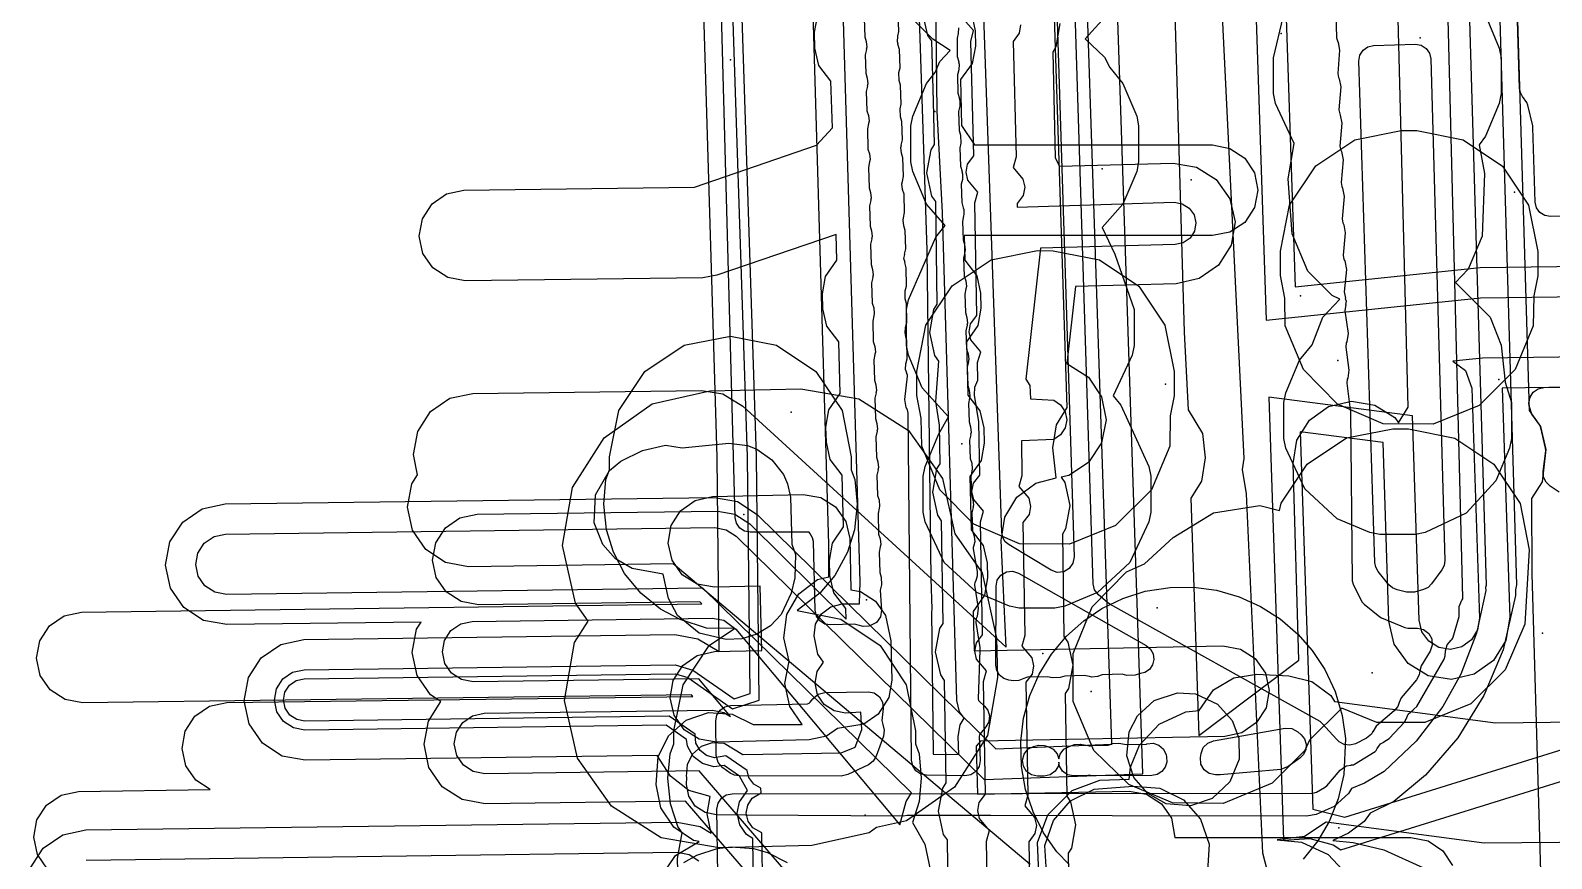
# Model space of a CAD drawing. Header units: metres. Extents: x 17722 to 17999, y 13535 to 15917.
# Drawn here: x 17745 to 17795.3, y 14974.9 to 15002.3 of the extents above; entities that cross this region are included whole.
import ezdxf

# ---------------------------------------------------------------- set-up
doc = ezdxf.new("R2010")
doc.units = ezdxf.units.M
for name, color, linetype in [('AI_GREENING_ALLOWED_ZONE', 4, 'Continuous'), ('AI_GREENING_EXCLUSIONS', 1, 'Continuous'), ('AI_GREENING_LAWN', 82, 'Continuous'), ('AI_GREENING_REJECTED', 6, 'Continuous')]:
    doc.layers.add(name, color=color, linetype=linetype)

msp = doc.modelspace()

# ---------------------------------------------------------------- linework, layer by layer
at = {"layer": 'AI_GREENING_ALLOWED_ZONE'}
for points in [[(17796.913, 14996.158), (17795.296, 14996.137), (17795.106, 14996.172), (17794.944, 14996.276), (17794.833, 14996.433), (17794.79, 14996.621), (17794.713, 14999.091), (17794.706, 14999.139), (17794.547, 14999.828), (17794.507, 14999.916), (17794.362, 15000.118), (17794.295, 15000.249), (17794.269, 15000.394), (17794.18, 15003.381), (17794.18, 15003.393), (17794.166, 15005.742), (17794.243, 15006.011), (17794.439, 15006.323), (17794.439, 15006.323), (17794.575, 15006.466), (17794.755, 15006.545), (17794.951, 15006.549), (17795.134, 15006.476), (17795.687, 15006.117)], [(17795.584, 14987.021), (17795.279, 14987.217), (17795.145, 14987.344), (17795.066, 14987.511), (17795.053, 14987.695), (17795.133, 14988.385), (17795.128, 14988.469), (17794.976, 14989.141), (17794.937, 14989.229), (17794.675, 14989.6), (17794.583, 14989.874), (17794.58, 14989.965), (17794.614, 14990.16), (17794.719, 14990.326), (17794.881, 14990.439), (17795.074, 14990.48), (17800.611, 14990.553)]]:
    msp.add_lwpolyline(points, dxfattribs=at)
at = {"layer": 'AI_GREENING_EXCLUSIONS'}
for points in [[(17772.863, 15045.338), (17773.548, 15028.098), (17774.647, 14995.029), (17774.781, 14984.152), (17774.813, 14983.142), (17774.794, 14983.049), (17774.852, 14978.341), (17775.698, 14978.336), (17775.679, 14978.929), (17775.743, 14979.313), (17775.88, 14979.533), (17775.728, 14979.744), (17775.64, 14980.124), (17775.161, 14996.271), (17774.988, 14999.634), (17774.848, 15010.757), (17774.251, 15028.433), (17774.256, 15032.7), (17774.157, 15035.844)], [(17772.496, 14971.534), (17767.103, 14977.789), (17760.011, 14977.695), (17759.627, 14977.766), (17759.3, 14977.979), (17759.079, 14978.3), (17758.998, 14978.682), (17759.069, 14979.065), (17759.281, 14979.393), (17759.603, 14979.614), (17759.984, 14979.695), (17767.543, 14979.795), (17767.927, 14979.724), (17768.14, 14979.585), (17767.092, 14980.837), (17759.619, 14980.739), (17759.235, 14980.81), (17758.908, 14981.022), (17758.687, 14981.344), (17758.605, 14981.725), (17758.677, 14982.109), (17758.889, 14982.436), (17759.211, 14982.657), (17759.592, 14982.738), (17767.541, 14982.844), (17767.924, 14982.773), (17768.321, 14982.485), (17773.746, 14976.004), (17773.964, 14976.773), (17774.132, 14977.06), (17767.231, 14983.838), (17751.451, 14983.63), (17751.067, 14983.701), (17750.74, 14983.913), (17750.519, 14984.235), (17750.438, 14984.617), (17750.509, 14985), (17750.721, 14985.327), (17751.043, 14985.549), (17751.425, 14985.63), (17767.625, 14985.844), (17768.005, 14985.773), (17768.332, 14985.56), (17776.539, 14977.498), (17781.8, 14977.696), (17779.638, 15042.595)], [(17793.25, 15040.988), (17793.464, 15032.796), (17793.841, 15032.261), (17794.013, 15031.5), (17793.889, 15030.435), (17793.54, 15029.88), (17793.555, 15027.379), (17794.089, 15008.804), (17794.466, 15008.269), (17794.639, 15007.508), (17794.515, 15006.443), (17794.165, 15005.888), (17794.18, 15003.387), (17794.588, 14989.723), (17794.965, 14989.189), (17795.138, 14988.428), (17795.014, 14987.363), (17794.664, 14986.807), (17794.68, 14984.307), (17795.217, 14965.731), (17795.594, 14965.197)], [(17789.057, 14869.027), (17785.935, 14961.593), (17786.063, 14962.553), (17786.398, 14963.136), (17787.02, 14963.814), (17787.02, 14965.527), (17786.931, 14966.256), (17787.012, 14966.699), (17786.948, 14971.205), (17786.839, 14972.021), (17786.904, 14972.374), (17786.872, 14973.096), (17786.393, 14973.594), (17785.985, 14974.216), (17785.768, 14975.066), (17785.227, 14986.958), (17785.093, 14987.763), (17785.147, 14988.126), (17783.661, 15018.578), (17783.538, 15019.342), (17783.598, 15019.747), (17782.707, 15037.238)], [(17792.54, 15034.891), (17792.69, 15028.485), (17792.71, 15027.948), (17792.758, 15027.768), (17792.88, 15023.26), (17793.545, 15004.936), (17793.545, 15004.917), (17793.545, 15004.917), (17793.545, 15004.916), (17794.162, 14983.951), (17794.13, 14983.786), (17794.136, 14983.598), (17793.722, 14981.799), (17793.088, 14980.281), (17792.219, 14978.879), (17791.15, 14977.645), (17790.107, 14976.779), (17789.318, 14976.385), (17789.118, 14976.117), (17788.606, 14975.723), (17788.083, 14975.488), (17788.762, 14975.421), (17789.769, 14975.17), (17791.092, 14974.577)], [(17771.02, 14971.714), (17766.65, 14976.783), (17760.024, 14976.695), (17759.257, 14976.837), (17758.602, 14977.262), (17758.16, 14977.905), (17757.998, 14978.668), (17758.14, 14979.436), (17758.558, 14980.08), (17758.21, 14980.306), (17757.768, 14980.949), (17757.606, 14981.712), (17757.748, 14982.479), (17757.901, 14982.715), (17751.464, 14982.63), (17750.697, 14982.772), (17750.042, 14983.197), (17749.6, 14983.84), (17749.438, 14984.603), (17749.58, 14985.371), (17750.005, 14986.025), (17750.648, 14986.467), (17751.411, 14986.63), (17767.608, 14986.844), (17768.375, 14986.702), (17769.03, 14986.277), (17776.931, 14978.515), (17780.766, 14978.675), (17778.954, 15033.035)], [(17799.925, 15018.753), (17794.428, 15018.68), (17794.179, 15018.197), (17793.855, 15017.98), (17793.472, 15017.904), (17785.037, 15017.926), (17785.876, 14992.711), (17792.973, 14993.453), (17800.596, 14993.553)], [(17799.938, 15017.753), (17795.019, 15017.688), (17794.887, 15017.49), (17794.238, 15017.056), (17793.472, 15016.904), (17786.071, 15016.904), (17786.839, 14993.818), (17792.96, 14994.453), (17800.583, 14994.553)], [(17765.883, 14974.341), (17766.318, 14974.988), (17767.104, 14975.447), (17766.915, 14975.485), (17766.267, 14975.92), (17765.836, 14976.57), (17765.686, 14977.336), (17765.747, 14978.252), (17766.091, 14978.952), (17766.676, 14979.468), (17767.415, 14979.721), (17768.194, 14979.671), (17768.895, 14979.327), (17770.513, 14979.322), (17770.106, 14979.918), (17769.945, 14980.681), (17770.084, 14981.422), (17769.91, 14982.196), (17770.013, 14982.97), (17770.404, 14983.645), (17771.024, 14984.119), (17771.394, 14984.218), (17771.404, 14985.296), (17770.489, 15015.977)], [(17792.546, 15004.892), (17793.162, 14983.936), (17793.146, 14983.856), (17793.149, 14983.76), (17792.846, 14982.35), (17792.326, 14980.995), (17791.728, 14979.925), (17790.845, 14978.773), (17789.79, 14977.767), (17789.134, 14977.387), (17788.701, 14977.203), (17788.61, 14977.037), (17788.132, 14976.604), (17787.536, 14976.344), (17787.209, 14976.29), (17780.776, 14976.303), (17776.765, 14976.306), (17776.73, 14976.312), (17773.989, 14976.317), (17773.869, 14976.293), (17768.64, 14976.328), (17767.683, 14976.33), (17767.3, 14976.407), (17766.976, 14976.625), (17766.761, 14976.95), (17766.686, 14977.333), (17766.696, 14977.584), (17766.689, 14977.606), (17766.714, 14977.995), (17766.714, 14977.995), (17766.885, 14978.345), (17767.178, 14978.603), (17767.547, 14978.729), (17767.937, 14978.705), (17768.552, 14978.333), (17768.559, 14978.329), (17768.559, 14978.329), (17768.559, 14978.329), (17771.803, 14978.389), (17772.274, 14978.574), (17772.492, 14979.163), (17772.461, 14979.734), (17771.956, 14979.703), (17771.573, 14979.775), (17771.246, 14979.988), (17771.026, 14980.31), (17770.945, 14980.692), (17771.017, 14981.076), (17771.223, 14981.391), (17771.15, 14981.494), (17771.038, 14981.653), (17771.038, 14981.653), (17771.038, 14981.653), (17770.953, 14982.034), (17770.954, 14982.044), (17770.908, 14982.26), (17770.96, 14982.647), (17771.155, 14982.984), (17771.465, 14983.221), (17771.842, 14983.322), (17772.409, 14983.323), (17772.438, 14984.05), (17771.489, 15016.006)], [(17768.909, 14973.887), (17768.881, 14975.548), (17768.671, 14975.682), (17768.449, 14976.003), (17768.366, 14976.384), (17768.436, 14976.768), (17768.709, 14977.139), (17768.438, 14977.616), (17767.933, 14977.967), (17767.592, 14977.924), (17767.216, 14978.028), (17766.908, 14978.267), (17766.715, 14978.606), (17766.687, 14978.832), (17766.018, 14979.297), (17754.053, 14979.139), (17753.67, 14979.21), (17753.342, 14979.422), (17753.121, 14979.744), (17753.04, 14980.125), (17753.111, 14980.509), (17753.324, 14980.836), (17753.645, 14981.057), (17754.027, 14981.139), (17766.313, 14981.301), (17766.896, 14981.122), (17768.262, 14980.173), (17768.79, 14980.349), (17768.707, 14988.19), (17768.071, 15007.644)], [(17769.212, 14973.707), (17769.177, 14975.738), (17768.88, 14975.898), (17768.724, 14976.123), (17768.666, 14976.39), (17768.715, 14976.658), (17768.863, 14976.888), (17769.153, 14977.058), (17769.15, 14977.213), (17768.919, 14977.349), (17768.755, 14977.567), (17768.694, 14977.804), (17767.991, 14978.292), (17767.614, 14978.223), (17767.351, 14978.296), (17767.135, 14978.463), (17767, 14978.701), (17766.974, 14978.999), (17766.111, 14979.598), (17754.049, 14979.439), (17753.781, 14979.488), (17753.552, 14979.637), (17753.397, 14979.862), (17753.34, 14980.129), (17753.39, 14980.398), (17753.538, 14980.627), (17753.764, 14980.782), (17754.031, 14980.839), (17766.317, 14981.001), (17766.725, 14980.876), (17768.214, 14979.841), (17769.094, 14980.134), (17769.007, 14988.195), (17768.367, 15007.798)], [(17778.061, 14974.687), (17766.246, 14984.639), (17759.473, 14984.549), (17758.705, 14984.691), (17758.051, 14985.116), (17757.609, 14985.759), (17757.447, 14986.522), (17757.589, 14987.29), (17757.785, 14987.593), (17757.643, 14988.26), (17757.786, 14989.028), (17758.211, 14989.682), (17758.854, 14990.124), (17759.617, 14990.286), (17767.178, 14990.386), (17767.887, 14990.267), (17768.554, 14989.862), (17777.273, 14981.885), (17777.108, 14985.415), (17777.224, 14986.186), (17777.627, 14986.855), (17778.255, 14987.318), (17778.928, 14987.485), (17778.813, 14988.48), (17778.937, 14989.25), (17779.289, 14989.821), (17778.725, 15007.175)], [(17782.72, 15007.392), (17783.16, 14992.317), (17783.294, 14989.738), (17783.767, 14988.961), (17783.862, 14988.148), (17783.735, 14987.38), (17783.389, 14986.822), (17783.644, 14978.963), (17786.961, 14981.449), (17786.768, 14987.97), (17786.898, 14988.739), (17787.312, 14989.401), (17787.947, 14989.853), (17788.708, 14990.028), (17789.478, 14989.899), (17790.139, 14989.485), (17790.26, 14989.314), (17790.583, 14989.831), (17790.168, 15005.696)], [(17744.964, 14974.576), (17745.389, 14975.23), (17746.032, 14975.672), (17746.795, 14975.835), (17766.373, 14976.094), (17767.14, 14975.952), (17767.506, 14975.722), (17767.366, 14976.367), (17767.47, 14976.94), (17766.768, 14977.134), (17766.152, 14977.613), (17765.711, 14978.293), (17754.066, 14978.139), (17753.299, 14978.281), (17752.645, 14978.706), (17752.202, 14979.349), (17752.04, 14980.112), (17752.182, 14980.88), (17752.607, 14981.534), (17753.25, 14981.976), (17754.014, 14982.138), (17766.299, 14982.301), (17767.067, 14982.159), (17767.763, 14981.738), (17767.707, 14988.174), (17767.166, 15006.192)], [(17745.526, 14974.537), (17745.195, 14975.019), (17745.073, 14975.592), (17745.179, 14976.167), (17745.498, 14976.658), (17745.98, 14976.989), (17746.553, 14977.111), (17750.914, 14977.169), (17750.439, 14977.477), (17750.108, 14977.959), (17749.986, 14978.532), (17750.093, 14979.107), (17750.411, 14979.598), (17750.894, 14979.93), (17751.466, 14980.052), (17766.892, 14980.255), (17766.847, 14980.309), (17746.69, 14980.043), (17746.114, 14980.149), (17745.623, 14980.468), (17745.292, 14980.95), (17745.17, 14981.523), (17745.276, 14982.098), (17745.595, 14982.589), (17746.077, 14982.921), (17746.65, 14983.043), (17767.196, 14983.314), (17767.126, 14983.383), (17759.799, 14983.286), (17759.223, 14983.392), (17758.732, 14983.711), (17758.401, 14984.193), (17758.279, 14984.766), (17758.385, 14985.341), (17758.704, 14985.832), (17759.186, 14986.164), (17759.759, 14986.286), (17767.728, 14986.391), (17768.291, 14986.284), (17768.782, 14985.966), (17771.968, 14982.811), (17771.959, 14983.167), (17771.56, 14983.684), (17771.431, 14984.255), (17771.418, 14984.755), (17771.517, 14985.331), (17771.889, 14985.868), (17771.845, 14987.58), (17771.446, 14988.097), (17771.317, 14988.668), (17771.304, 14989.168), (17771.403, 14989.744), (17771.775, 14990.281), (17771.731, 14991.993), (17771.332, 14992.51), (17771.203, 14993.081), (17771.19, 14993.581), (17771.289, 14994.157), (17771.661, 14994.694), (17771.639, 14995.549), (17767.694, 14994.197), (17767.227, 14994.116), (17759.356, 14994.012), (17758.781, 14994.119), (17758.29, 14994.437), (17757.958, 14994.92), (17757.837, 14995.492), (17757.943, 14996.068), (17758.262, 14996.559), (17758.744, 14996.89), (17759.317, 14997.012), (17766.948, 14997.113), (17770.989, 14998.498), (17771.518, 14999.076), (17771.464, 15000.623), (17771.067, 15001.142), (17770.94, 15001.714), (17770.929, 15002.239), (17771.03, 15002.815)], [(17780.665, 15002.883), (17779.889, 15002.022), (17780.529, 15001.416), (17780.699, 15001.071), (17781.138, 15000.546), (17781.592, 14999.462), (17781.657, 14999.14), (17781.657, 14997.953), (17781.592, 14997.63), (17781.138, 14996.547), (17780.452, 14995.775), (17780.863, 14994.895), (17781.508, 14993.061), (17781.508, 14991.874), (17781.442, 14991.551), (17780.813, 14990.207), (17781.071, 14989.897), (17781.997, 14987.864), (17782.062, 14987.541), (17782.062, 14986.354), (17781.997, 14986.032), (17781.367, 14984.685), (17780.293, 14983.697), (17779.209, 14983.244), (17778.887, 14983.179), (17777.7, 14983.179), (17777.377, 14983.244), (17776.294, 14983.697), (17775.22, 14984.685), (17774.589, 14986.032), (17774.524, 14986.354), (17774.524, 14987.541), (17774.589, 14987.864), (17775.043, 14988.947), (17775.362, 14989.507), (17774.488, 14990.468), (17774.034, 14991.551), (17773.969, 14991.874), (17773.969, 14993.061), (17774.034, 14993.384), (17774.941, 14995.454), (17775.249, 14995.848), (17774.637, 14996.547), (17774.184, 14997.63), (17774.118, 14997.953), (17774.118, 14999.14), (17774.184, 14999.462), (17774.637, 15000.546), (17774.918, 15000.913), (17775.07, 15001.271), (17775.414, 15001.632), (17774.842, 15002.007), (17774.032, 15002.817)], [(17775.377, 14972.106), (17775.327, 14975.503), (17775.199, 14975.688), (17775.032, 14976.45), (17775.17, 14977.218), (17775.28, 14977.389), (17775.23, 14980.786), (17775.102, 14980.971), (17774.935, 14981.733), (17775.074, 14982.501), (17775.183, 14982.672), (17775.133, 14986.069), (17775.005, 14986.254), (17774.838, 14987.016), (17774.977, 14987.784), (17775.086, 14987.955), (17775.063, 14989.233), (17774.937, 14990.017), (17775.036, 14991.352), (17774.908, 14991.537), (17774.741, 14992.299), (17774.88, 14993.067), (17774.989, 14993.238), (17774.939, 14996.635), (17774.811, 14996.819), (17774.645, 14997.582), (17774.783, 14998.35), (17774.892, 14998.521), (17774.866, 14999.946), (17774.807, 15001.956), (17774.675, 15002.139), (17774.496, 15002.898)], [(17776.123, 15002.858), (17776.244, 15002.285), (17776.25, 15001.785), (17776.142, 15001.21), (17775.763, 15000.678), (17775.791, 14999.155), (17776.219, 14998.509), (17784.106, 14998.509), (17784.68, 14998.395), (17785.167, 14998.07), (17785.492, 14997.583), (17785.606, 14997.009), (17785.492, 14996.435), (17785.167, 14995.948), (17784.68, 14995.623), (17784.106, 14995.509), (17775.878, 14995.509), (17775.898, 14994.693), (17776.296, 14994.175), (17776.424, 14993.604), (17776.436, 14993.104), (17776.335, 14992.528), (17775.962, 14991.991), (17776.004, 14990.231), (17776.402, 14989.713), (17776.53, 14989.142), (17776.542, 14988.642), (17776.442, 14988.065), (17776.069, 14987.529), (17776.111, 14985.768), (17776.509, 14985.251), (17776.637, 14984.679), (17776.649, 14984.18), (17776.548, 14983.603), (17776.175, 14983.067), (17776.206, 14981.766), (17784.448, 14981.926), (17785.024, 14981.823), (17785.517, 14981.507), (17785.852, 14981.027), (17785.977, 14980.455), (17785.874, 14979.879), (17785.558, 14979.386), (17785.078, 14979.052), (17784.506, 14978.927), (17776.419, 14978.77), (17776.281, 14978.604), (17776.319, 14977.023), (17781.34, 14977.121), (17781.916, 14977.018), (17782.409, 14976.702), (17782.744, 14976.222), (17782.858, 14975.586), (17790.665, 14975.586), (17791.239, 14975.471), (17791.725, 14975.146), (17792.051, 14974.66)], [(17776.684, 14971.731), (17776.616, 14975.464), (17776.718, 14975.817), (17776.39, 14976.207), (17776.332, 14976.474), (17776.38, 14976.743), (17776.587, 14977.014), (17776.519, 14980.747), (17776.621, 14981.1), (17776.293, 14981.49), (17776.235, 14981.757), (17776.283, 14982.026), (17776.49, 14982.297), (17776.422, 14986.03), (17776.524, 14986.383), (17776.196, 14986.773), (17776.138, 14987.04), (17776.187, 14987.309), (17776.393, 14987.58), (17776.361, 14989.348), (17776.221, 14990.222), (17776.231, 14990.495), (17776.336, 14990.722), (17776.325, 14991.313), (17776.427, 14991.666), (17776.099, 14992.056), (17776.041, 14992.323), (17776.09, 14992.592), (17776.296, 14992.863), (17776.228, 14996.596), (17776.33, 14996.949), (17776.003, 14997.339), (17775.944, 14997.606), (17775.993, 14997.875), (17776.199, 14998.146), (17776.096, 15001.94), (17776.192, 15002.294), (17775.858, 15002.679)], [(17777.743, 15002.484), (17777.699, 15002.214), (17777.497, 15001.939), (17777.6, 14998.121), (17777.498, 14997.768), (17777.826, 14997.378), (17777.884, 14997.111), (17777.835, 14996.842), (17777.629, 14996.571), (17777.631, 14996.455), (17782.833, 14996.611), (17783.102, 14996.564), (17783.333, 14996.419), (17783.491, 14996.196), (17783.551, 14995.929), (17783.505, 14995.66), (17783.359, 14995.429), (17783.136, 14995.271), (17782.869, 14995.211), (17778.406, 14995.094), (17777.916, 14990.752), (17778.053, 14990.55), (17778.077, 14990.11), (17778.846, 14990.057), (17779.073, 14989.905), (17779.225, 14989.678), (17779.278, 14989.41), (17779.225, 14989.142), (17779.073, 14988.915), (17778.846, 14988.763), (17777.773, 14988.71), (17777.794, 14987.555), (17777.692, 14987.202), (17778.019, 14986.812), (17778.078, 14986.545), (17778.029, 14986.277), (17777.822, 14986.006), (17777.891, 14982.272), (17777.789, 14981.919), (17778.116, 14981.529), (17778.175, 14981.262), (17778.126, 14980.994), (17777.919, 14980.723), (17777.988, 14976.989), (17777.885, 14976.636), (17778.213, 14976.246), (17778.271, 14975.98), (17778.223, 14975.711), (17778.016, 14975.44), (17778.085, 14971.707)], [(17779.042, 15002.53), (17778.917, 15001.76), (17778.81, 15001.587), (17778.889, 14998.083), (17779.036, 14997.812), (17782.799, 14997.91), (17783.568, 14997.778), (17784.228, 14997.362), (17784.678, 14996.724), (17784.85, 14995.963), (17784.718, 14995.194), (17784.302, 14994.534), (17783.664, 14994.084), (17782.903, 14993.911), (17779.571, 14993.824), (17779.282, 14991.27), (17779.993, 14990.824), (17780.426, 14990.175), (17780.578, 14989.41), (17780.426, 14988.645), (17779.993, 14987.996), (17779.344, 14987.562), (17779.086, 14987.511), (17779.211, 14987.332), (17779.377, 14986.569), (17779.239, 14985.801), (17779.13, 14985.63), (17779.179, 14982.234), (17779.308, 14982.049), (17779.474, 14981.286), (17779.336, 14980.518), (17779.226, 14980.347), (17779.276, 14976.951), (17779.405, 14976.766), (17779.571, 14976.003), (17779.433, 14975.235), (17779.323, 14975.065), (17779.373, 14971.668)], [(17793.142, 15002.802), (17793.595, 15001.718), (17793.66, 15001.396), (17793.66, 15000.208), (17793.595, 14999.886), (17793.142, 14998.802), (17792.936, 14998.51), (17793.107, 14997.56), (17793.025, 14995.487), (17792.572, 14994.403), (17792.149, 14993.958), (17793.294, 14992.809), (17793.655, 14991.88), (17793.788, 14990.659), (17794.001, 14989.982), (17794.001, 14988.795), (17793.936, 14988.472), (17793.483, 14987.389), (17792.495, 14986.315), (17791.148, 14985.685), (17790.826, 14985.619), (17789.638, 14985.619), (17789.316, 14985.685), (17788.232, 14986.138), (17787.159, 14987.126), (17786.528, 14988.472), (17786.463, 14988.795), (17786.463, 14989.982), (17786.528, 14990.305), (17786.981, 14991.388), (17787.402, 14991.894), (17787.75, 14992.81), (17788.315, 14993.405), (17788.065, 14993.526), (17787.255, 14994.336), (17786.74, 14995.568), (17786.612, 14997.387), (17786.804, 14998.559), (17786.187, 14999.886), (17786.122, 15000.208), (17786.122, 15001.396), (17786.445, 15002.74)], [(17766.424, 14973.67), (17766.392, 14974.892), (17766.539, 14975.742), (17766.398, 14975.952), (17766.162, 14976.694), (17766.072, 14977.543), (17766.146, 14978.355), (17766.267, 14978.684), (17766.267, 14979.11), (17766.571, 14980.641), (17767.439, 14981.938), (17768.279, 14982.5), (17767.347, 14982.517), (17766.475, 14982.802), (17765.825, 14983.137), (17765.178, 14983.67), (17764.638, 14984.324), (17764.27, 14985.027), (17764.034, 14985.769), (17763.944, 14986.618), (17764.018, 14987.43), (17764.139, 14987.759), (17764.139, 14988.185), (17764.443, 14989.716), (17765.311, 14991.013), (17766.608, 14991.881), (17768.139, 14992.185), (17769.67, 14991.881), (17770.967, 14991.013), (17771.835, 14989.716), (17772.139, 14988.185), (17772.139, 14987.759), (17772.26, 14987.43), (17772.333, 14986.618), (17772.244, 14985.769), (17772.012, 14985.027), (17771.597, 14984.26), (17771.096, 14983.67), (17770.349, 14983.094), (17771.798, 14982.806), (17773.095, 14981.938), (17773.963, 14980.641), (17774.267, 14979.11), (17774.267, 14978.684), (17774.388, 14978.355), (17774.461, 14977.543), (17774.388, 14976.771), (17774.169, 14976.075), (17774.58, 14975.366), (17774.899, 14973.838)], [(17800.622, 14991.554), (17793.045, 14991.454), (17792.064, 14991.35), (17792.482, 14991.039), (17792.69, 14990.461), (17792.943, 14982.842), (17792.88, 14982.457), (17792.674, 14982.126), (17792.357, 14981.898), (17791.977, 14981.81), (17791.592, 14981.873), (17791.26, 14982.079), (17791.033, 14982.396), (17790.944, 14982.776), (17790.719, 14989.545), (17785.962, 14990.16), (17786.457, 14975.499), (17787.328, 14975.546), (17788.1, 14975.338), (17788.348, 14975.17), (17796.729, 14977.779)], [(17800.635, 14990.554), (17793.69, 14990.462), (17793.942, 14982.875), (17793.816, 14982.105), (17793.404, 14981.443), (17792.77, 14980.988), (17792.01, 14980.81), (17791.24, 14980.937), (17790.577, 14981.349), (17790.122, 14981.983), (17789.945, 14982.742), (17789.748, 14988.662), (17787.001, 14989.017), (17787.423, 14976.525), (17788.486, 14976.26), (17795.707, 14978.508)], [(17779.358, 14974.693), (17778.951, 14975.104), (17778.507, 14975.74), (17778.159, 14976.433), (17778.159, 14976.433), (17777.914, 14977.168), (17777.777, 14977.931), (17777.754, 14978.761), (17777.847, 14979.531), (17778.05, 14980.279), (17778.359, 14980.99), (17778.766, 14981.65), (17779.264, 14982.244), (17779.842, 14982.76), (17780.44, 14983.161), (17781.137, 14983.499), (17781.876, 14983.734), (17782.696, 14983.865), (17783.471, 14983.872), (17784.239, 14983.768), (17784.984, 14983.554), (17785.691, 14983.236), (17786.345, 14982.819), (17786.932, 14982.313), (17787.407, 14981.772), (17787.818, 14981.15), (17788.161, 14980.422), (17788.397, 14979.626), (17788.505, 14978.858), (17788.453, 14977.67), (17788.262, 14976.862), (17787.959, 14976.112), (17787.585, 14975.471), (17787.105, 14974.863)], [(17778.349, 14974.43), (17778.31, 14975.416), (17778.651, 14976.333), (17779.457, 14977.139), (17780.374, 14977.48), (17781.346, 14977.515), (17781.385, 14977.915), (17781.385, 14977.915), (17781.687, 14978.638), (17782.334, 14979.337), (17783.216, 14979.746), (17783.656, 14979.785), (17784.134, 14980.469), (17784.803, 14980.872), (17785.574, 14980.988), (17786.634, 14980.938), (17787.391, 14980.749), (17788.018, 14980.286), (17788.139, 14980.085), (17793.474, 14979.378), (17798.03, 14979.438)], [(17798.082, 14975.439), (17793.092, 14975.394), (17787.868, 14976.086), (17787.148, 14975.614), (17786.244, 14975.505), (17787.05, 14975.431), (17787.932, 14975.022), (17788.579, 14974.323)], [(17766.603, 14974.756), (17767.031, 14974.998), (17767.699, 14975.218), (17768.169, 14975.273), (17768.902, 14975.221), (17769.365, 14975.089), (17770.014, 14974.756)], [(17746.809, 14974.835), (17766.386, 14975.094), (17766.77, 14975.023), (17767.097, 14974.81)]]:
    msp.add_lwpolyline(points, dxfattribs=at)
for points in [[(17788.817, 14998.685), (17790.348, 14998.989), (17790.87, 14998.984), (17792.401, 14998.68), (17793.699, 14997.813), (17794.566, 14996.515), (17794.87, 14994.984), (17794.87, 14994.178), (17794.739, 14993.519), (17794.723, 14992.517), (17794.119, 14991.072), (17792.932, 14989.885), (17791.41, 14989.265), (17789.749, 14989.281), (17788.241, 14989.928), (17787.117, 14991.072), (17786.513, 14992.517), (17786.497, 14993.438), (17786.348, 14994.187), (17786.348, 14994.989), (17786.653, 14996.52), (17787.52, 14997.818), (17788.817, 14998.685)], [(17775.48, 14993.841), (17776.778, 14994.709), (17778.308, 14995.013), (17778.83, 14995.008), (17780.361, 14994.704), (17781.659, 14993.836), (17782.526, 14992.539), (17782.83, 14991.008), (17782.83, 14990.202), (17782.699, 14989.543), (17782.684, 14988.541), (17782.079, 14987.096), (17780.892, 14985.909), (17779.37, 14985.289), (17777.709, 14985.305), (17776.201, 14985.952), (17775.078, 14987.096), (17774.473, 14988.541), (17774.457, 14989.461), (17774.308, 14990.211), (17774.308, 14991.013), (17774.613, 14992.544), (17775.48, 14993.841)], [(17776.478, 14984.349), (17776.951, 14982.179), (17776.982, 14980.88), (17776.648, 14978.958), (17775.565, 14977.254), (17773.97, 14976.132), (17772.978, 14975.909), (17772.739, 14975.741), (17770.836, 14975.314), (17767.768, 14975.24), (17765.846, 14975.574), (17764.198, 14976.618), (17763.075, 14978.213), (17762.649, 14980.117), (17762.983, 14982.039), (17763.429, 14982.744), (17763.008, 14983.343), (17762.581, 14985.247), (17762.915, 14987.169), (17763.959, 14988.817), (17765.554, 14989.94), (17767.458, 14990.367), (17770.469, 14990.44), (17772.391, 14990.105), (17774.039, 14989.061), (17775.162, 14987.466), (17775.572, 14985.635), (17776.478, 14984.349)], [(17785.672, 14986.569), (17786.325, 14986.41), (17786.372, 14986.646), (17787.239, 14987.943), (17788.536, 14988.81), (17790.067, 14989.115), (17790.589, 14989.11), (17792.12, 14988.805), (17793.418, 14987.938), (17794.285, 14986.641), (17794.589, 14985.11), (17794.442, 14982.642), (17793.795, 14981.134), (17792.651, 14980.011), (17791.129, 14979.391), (17789.546, 14979.391), (17788.381, 14979.861), (17787.318, 14978.808), (17787.155, 14978.468), (17786.075, 14977.387), (17784.454, 14976.71), (17782.773, 14976.729), (17781.329, 14977.334), (17780.169, 14978.468), (17779.491, 14980.089), (17779.491, 14981.672), (17780.115, 14983.214), (17781.249, 14984.374), (17781.846, 14984.644), (17782.796, 14985.518), (17784.13, 14986.329), (17785.672, 14986.569)], [(17764.341, 14984.808), (17763.916, 14985.279), (17763.629, 14986.005), (17763.677, 14986.929), (17764.138, 14987.734), (17764.51, 14988.045), (17765.229, 14988.394), (17765.989, 14988.57), (17766.542, 14988.478), (17768.088, 14988.637), (17768.703, 14988.557), (17769.019, 14988.434), (17769.516, 14988.088), (17769.894, 14987.596), (17770.031, 14987.286), (17770.128, 14986.852), (17770.174, 14985.296), (17770.3, 14984.956), (17770.269, 14984.176), (17770.148, 14983.672), (17769.821, 14982.963), (17769.462, 14982.585), (17769.016, 14982.311), (17768.516, 14982.163), (17768.001, 14982.143), (17767.102, 14982.347), (17766.387, 14982.937), (17766.09, 14983.495), (17765.91, 14984.301), (17764.889, 14984.494), (17764.341, 14984.808)], [(17764.341, 14984.808), (17763.916, 14985.279), (17763.629, 14986.005), (17763.677, 14986.929), (17764.138, 14987.734), (17764.51, 14988.045), (17765.229, 14988.394), (17765.989, 14988.57), (17766.542, 14988.478), (17768.088, 14988.637), (17768.703, 14988.557), (17769.019, 14988.434), (17769.516, 14988.088), (17769.894, 14987.596), (17770.031, 14987.286), (17770.128, 14986.852), (17770.174, 14985.296), (17770.3, 14984.956), (17770.269, 14984.176), (17770.148, 14983.672), (17769.821, 14982.963), (17769.462, 14982.585), (17769.016, 14982.311), (17768.516, 14982.163), (17768.001, 14982.143), (17767.102, 14982.347), (17766.387, 14982.937), (17766.09, 14983.495), (17765.91, 14984.301), (17764.889, 14984.494), (17764.341, 14984.808)], [(17766.08, 14985.332), (17766.18, 14985.908), (17766.493, 14986.403), (17766.972, 14986.739), (17767.543, 14986.868), (17770.554, 14986.941), (17771.13, 14986.84), (17771.625, 14986.527), (17771.961, 14986.048), (17772.09, 14985.477), (17772.131, 14983.778), (17772.446, 14983.723), (17772.941, 14983.41), (17773.277, 14982.931), (17773.452, 14982.094), (17773.483, 14980.795), (17773.383, 14980.218), (17773.031, 14979.669), (17772.553, 14979.332), (17771.685, 14979.196), (17771.322, 14978.941), (17770.751, 14978.813), (17767.683, 14978.739), (17767.107, 14978.839), (17766.612, 14979.152), (17766.276, 14979.631), (17766.147, 14980.202), (17766.248, 14980.778), (17766.561, 14981.273), (17767.04, 14981.61), (17767.611, 14981.738), (17769.178, 14981.776), (17769.127, 14983.905), (17767.616, 14983.868), (17767.039, 14983.969), (17766.545, 14984.282), (17766.208, 14984.761), (17766.08, 14985.332)], [(17783.537, 14980.339), (17784.271, 14980), (17784.751, 14979.461), (17784.979, 14978.875), (17784.988, 14978.171), (17784.681, 14977.424), (17784.088, 14976.874), (17783.375, 14976.629), (17782.57, 14976.699), (17781.96, 14977.043), (17781.494, 14977.565), (17781.26, 14978.282), (17781.341, 14979.086), (17781.615, 14979.616), (17782.174, 14980.121), (17782.942, 14980.373), (17783.537, 14980.339)], [(17783.99, 14975.357), (17783.931, 14974.471), (17783.544, 14973.691), (17782.9, 14973.125), (17782.067, 14972.84), (17780.473, 14972.8), (17780.181, 14972.859), (17779.64, 14973.085), (17778.996, 14973.651), (17778.609, 14974.431), (17778.55, 14975.317), (17778.835, 14976.15), (17779.401, 14976.794), (17780.181, 14977.181), (17781.473, 14977.28), (17782.359, 14977.221), (17783.139, 14976.834), (17783.705, 14976.19), (17783.99, 14975.357)]]:
    msp.add_lwpolyline(points, close=True, dxfattribs=at)
at = {"layer": 'AI_GREENING_LAWN'}
for points in [[(17787.739, 15019.427), (17788.211, 15002.06), (17788.236, 15001.958), (17788.262, 15001.906), (17788.311, 15001.647), (17788.252, 15000.872), (17788.277, 15000.743), (17788.298, 15000.703), (17788.349, 15000.439), (17788.287, 14999.672), (17788.314, 14999.54), (17788.334, 14999.5), (17788.388, 14999.228), (17788.322, 14998.472), (17788.35, 14998.336), (17788.371, 14998.297), (17788.428, 14998.015), (17788.358, 14997.269), (17788.384, 14997.134), (17788.41, 14997.083), (17788.463, 14996.806), (17788.392, 14996.066), (17788.417, 14995.933), (17788.449, 14995.868), (17788.499, 14995.597), (17788.427, 14994.856), (17788.454, 14994.72), (17788.48, 14994.669), (17788.534, 14994.391), (17788.462, 14993.645), (17788.505, 14993.433), (17788.497, 14993.432), (17788.523, 14993.334), (17788.502, 14993.232), (17788.511, 14993.231), (17788.48, 14993.02), (17788.589, 14992.271), (17788.551, 14991.995), (17788.532, 14991.955), (17788.513, 14991.821), (17788.619, 14991.058), (17788.583, 14990.792), (17788.565, 14990.751), (17788.547, 14990.622), (17788.663, 14989.743), (17788.667, 14989.683), (17788.731, 14984.081), (17788.757, 14983.973), (17789.049, 14983.388), (17789.118, 14983.304), (17789.646, 14982.892), (17789.702, 14982.859), (17790.474, 14982.53), (17790.57, 14982.511), (17790.886, 14982.51), (17791.092, 14982.465), (17791.261, 14982.339), (17791.363, 14982.155), (17791.38, 14981.946), (17791.31, 14981.747), (17791.013, 14981.265), (17790.969, 14981.098), (17790.949, 14980.964), (17790.857, 14980.803), (17790.348, 14980.208), (17790.28, 14980.053), (17790.237, 14979.919), (17790.122, 14979.775), (17789.526, 14979.266), (17789.41, 14979.086), (17789.409, 14979.087), (17789.366, 14979.005), (17789.206, 14978.877), (17788.834, 14978.689), (17788.65, 14978.636), (17788.46, 14978.657), (17788.291, 14978.748), (17788.223, 14978.83), (17788.222, 14978.829), (17787.727, 14979.371), (17787.665, 14979.421), (17780.705, 14983.309), (17780.629, 14983.361), (17780.327, 14983.613), (17780.197, 14983.778), (17780.147, 14983.981), (17778.484, 15036.872)], [(17778.655, 15012.348), (17779.518, 14984.874), (17779.479, 14984.664), (17779.357, 14984.49), (17779.174, 14984.383), (17778.962, 14984.361), (17778.76, 14984.43), (17777.368, 14985.269), (17777.242, 14985.376), (17777.159, 14985.518), (17777.126, 14985.68), (17776.199, 15012.29)], [(17772.571, 15002.695), (17772.59, 15002.089), (17772.638, 15001.931), (17772.659, 15001.743), (17772.639, 15001.669), (17772.645, 15001.667), (17772.606, 15001.489), (17772.624, 15000.883), (17772.673, 15000.725), (17772.694, 15000.536), (17772.673, 15000.462), (17772.679, 15000.461), (17772.64, 15000.283), (17772.66, 14999.643), (17772.709, 14999.485), (17772.729, 14999.296), (17772.709, 14999.222), (17772.715, 14999.221), (17772.676, 14999.043), (17772.695, 14998.369), (17772.744, 14998.211), (17772.765, 14998.023), (17772.744, 14997.949), (17772.75, 14997.947), (17772.711, 14997.769), (17772.731, 14997.095), (17772.779, 14996.938), (17772.8, 14996.749), (17772.779, 14996.675), (17772.785, 14996.673), (17772.746, 14996.495), (17772.766, 14995.822), (17772.814, 14995.664), (17772.835, 14995.475), (17772.814, 14995.401), (17772.82, 14995.399), (17772.781, 14995.221), (17772.801, 14994.548), (17772.85, 14994.39), (17772.87, 14994.201), (17772.849, 14994.127), (17772.856, 14994.125), (17772.816, 14993.947), (17772.836, 14993.274), (17772.885, 14993.116), (17772.905, 14992.927), (17772.884, 14992.853), (17772.891, 14992.852), (17772.851, 14992.673), (17772.871, 14992), (17772.92, 14991.842), (17772.94, 14991.653), (17772.92, 14991.579), (17772.926, 14991.578), (17772.886, 14991.399), (17772.906, 14990.726), (17772.955, 14990.568), (17772.975, 14990.379), (17772.955, 14990.305), (17772.961, 14990.304), (17772.922, 14990.125), (17772.941, 14989.452), (17772.99, 14989.294), (17773.011, 14989.105), (17772.99, 14989.031), (17772.996, 14989.03), (17772.957, 14988.852), (17772.976, 14988.178), (17773.025, 14988.02), (17773.046, 14987.831), (17773.025, 14987.757), (17773.031, 14987.756), (17772.992, 14987.578), (17773.012, 14986.904), (17773.06, 14986.746), (17773.081, 14986.557), (17773.06, 14986.483), (17773.066, 14986.482), (17773.027, 14986.304), (17773.047, 14985.63), (17773.095, 14985.472), (17773.116, 14985.283), (17773.095, 14985.21), (17773.102, 14985.208), (17773.062, 14985.03), (17773.082, 14984.356), (17773.13, 14984.202), (17773.139, 14983.943), (17773.101, 14983.774), (17773.145, 14983.114), (17773.109, 14982.89), (17772.978, 14982.706), (17772.779, 14982.598), (17772.72, 14982.582), (17772.535, 14982.567), (17772.366, 14982.618), (17772.238, 14982.646), (17771.464, 14982.619), (17771.27, 14982.651), (17771.104, 14982.755), (17770.99, 14982.915), (17770.947, 14983.107), (17770.891, 14985.387), (17770.86, 14985.502), (17770.772, 14985.656), (17770.746, 14985.687), (17770.706, 14985.694), (17768.799, 14985.688), (17768.61, 14985.724), (17768.449, 14985.829), (17768.339, 14985.986), (17768.297, 14986.174), (17767.638, 15010.602)], [(17767.721, 14974.363), (17767.695, 14976.525), (17767.732, 14976.718), (17767.84, 14976.882), (17768.002, 14976.992), (17768.195, 14977.031), (17787.422, 14977.053), (17787.541, 14977.083), (17787.815, 14977.235), (17787.883, 14977.291), (17788.334, 14977.817), (17788.522, 14977.953), (17788.694, 14977.981), (17788.693, 14977.988), (17788.77, 14977.994), (17788.805, 14978.009), (17789.486, 14978.433), (17789.516, 14978.459), (17789.556, 14978.529), (17789.559, 14978.527), (17789.667, 14978.684), (17789.778, 14978.744), (17789.774, 14978.75), (17789.952, 14978.856), (17790.461, 14979.402), (17790.482, 14979.432), (17790.504, 14979.502), (17790.51, 14979.5), (17790.575, 14979.662), (17790.744, 14979.814), (17790.772, 14979.829), (17790.866, 14979.921), (17791.776, 14981.488), (17791.809, 14981.594), (17791.821, 14981.764), (17791.876, 14981.96), (17792.006, 14982.118), (17792.013, 14982.124), (17792.038, 14982.151), (17792.054, 14982.184), (17792.268, 14982.901), (17792.271, 14983.102), (17792.274, 14983.102), (17792.27, 14983.232), (17792.361, 14983.435), (17792.368, 14983.446), (17792.387, 14983.481), (17792.393, 14983.521), (17791.846, 15004.875)], [(17775.697, 15002.392), (17775.685, 15002.203), (17775.643, 15002.043), (17775.651, 15001.436), (17775.699, 15001.26), (17775.692, 15001.258), (17775.716, 15001.185), (17775.704, 15000.996), (17775.662, 15000.836), (17775.671, 15000.23), (17775.72, 15000.051), (17775.715, 15000.05), (17775.74, 14999.977), (17775.731, 14999.791), (17775.69, 14999.621), (17775.715, 14998.992), (17775.763, 14998.839), (17775.774, 14998.571), (17775.737, 14998.416), (17775.759, 14997.809), (17775.81, 14997.634), (17775.803, 14997.632), (17775.829, 14997.559), (17775.82, 14997.368), (17775.782, 14997.211), (17775.801, 14996.604), (17775.851, 14996.429), (17775.849, 14996.428), (17775.868, 14996.376), (17775.874, 14996.213), (17775.858, 14996.159), (17775.86, 14996.159), (17775.821, 14995.98), (17775.842, 14995.374), (17775.892, 14995.216), (17775.914, 14995.028), (17775.893, 14994.954), (17775.899, 14994.952), (17775.861, 14994.774), (17775.882, 14994.167), (17775.932, 14994.01), (17775.953, 14993.821), (17775.933, 14993.747), (17775.939, 14993.745), (17775.9, 14993.567), (17775.921, 14992.961), (17775.971, 14992.803), (17775.993, 14992.614), (17775.972, 14992.54), (17775.978, 14992.539), (17775.94, 14992.36), (17775.961, 14991.754), (17776.01, 14991.596), (17776.032, 14991.407), (17776.012, 14991.333), (17776.018, 14991.332), (17775.979, 14991.153), (17776, 14990.547), (17776.05, 14990.389), (17776.072, 14990.201), (17776.051, 14990.127), (17776.057, 14990.125), (17776.019, 14989.947), (17776.04, 14989.34), (17776.089, 14989.183), (17776.111, 14988.994), (17776.091, 14988.92), (17776.097, 14988.918), (17776.058, 14988.74), (17776.079, 14988.134), (17776.129, 14987.976), (17776.15, 14987.787), (17776.13, 14987.713), (17776.136, 14987.712), (17776.098, 14987.533), (17776.119, 14986.927), (17776.168, 14986.769), (17776.19, 14986.58), (17776.17, 14986.506), (17776.176, 14986.505), (17776.137, 14986.326), (17776.158, 14985.72), (17776.208, 14985.562), (17776.229, 14985.374), (17776.197, 14985.257), (17776.204, 14985.255), (17776.181, 14985.181), (17776.181, 14985.143), (17776.309, 14984.387), (17776.312, 14984.236), (17776.269, 14984.09), (17776.23, 14984.009), (17776.22, 14983.974), (17776.22, 14983.938), (17776.344, 14983.176), (17776.309, 14982.895), (17776.282, 14982.834), (17776.265, 14982.698), (17776.394, 14981.875), (17776.4, 14981.78), (17776.344, 14980.175), (17776.354, 14980.123), (17776.385, 14980.081), (17776.544, 14979.947), (17776.665, 14979.794), (17776.718, 14979.606), (17776.696, 14979.412), (17776.601, 14979.242), (17776.409, 14979.016), (17776.387, 14978.978), (17776.381, 14978.934), (17776.406, 14978.137), (17776.372, 14977.939), (17776.262, 14977.77), (17776.095, 14977.658), (17775.897, 14977.621), (17774.627, 14977.645), (17774.44, 14977.685), (17774.282, 14977.793), (17774.175, 14977.953), (17774.137, 14978.14), (17774.024, 14989.631), (17773.999, 14989.736), (17773.961, 14989.815), (17773.914, 14990.088), (17773.999, 14990.852), (17773.998, 14990.889), (17773.971, 14990.961), (17773.978, 14990.963), (17773.94, 14991.08), (17773.952, 14991.269), (17773.994, 14991.429), (17773.985, 14992.032), (17773.939, 14992.207), (17773.945, 14992.208), (17773.921, 14992.282), (17773.935, 14992.472), (17773.977, 14992.632), (17773.971, 14993.259), (17773.926, 14993.413), (17773.923, 14993.681), (17773.965, 14993.836), (17773.959, 14994.439), (17773.912, 14994.618), (17773.921, 14994.62), (17773.885, 14994.754), (17773.916, 14994.888), (17773.906, 14994.89), (17773.946, 14995.07), (17773.926, 14995.673), (17773.877, 14995.831), (17773.856, 14996.02), (17773.876, 14996.094), (17773.87, 14996.095), (17773.909, 14996.274), (17773.889, 14996.877), (17773.84, 14997.035), (17773.819, 14997.224), (17773.84, 14997.298), (17773.833, 14997.299), (17773.872, 14997.477), (17773.853, 14998.081), (17773.803, 14998.239), (17773.782, 14998.427), (17773.803, 14998.501), (17773.796, 14998.503), (17773.835, 14998.681), (17773.816, 14999.285), (17773.768, 14999.438), (17773.76, 14999.705), (17773.798, 14999.862), (17773.777, 15000.489), (17773.729, 15000.643), (17773.72, 15000.91), (17773.758, 15001.066), (17773.739, 15001.67), (17773.688, 15001.845), (17773.695, 15001.847), (17773.669, 15001.919), (17773.678, 15002.109), (17773.717, 15002.27), (17773.698, 15002.873)]]:
    msp.add_lwpolyline(points, dxfattribs=at)
for points in [[(17791.012, 15001.812), (17791.178, 15001.708), (17791.291, 15001.548), (17791.334, 15001.358), (17791.793, 14984.755), (17791.77, 14984.592), (17791.697, 14984.446), (17791.355, 14983.979), (17791.238, 14983.864), (17791.091, 14983.794), (17790.785, 14983.705), (17790.524, 14983.701), (17790.213, 14983.779), (17790.064, 14983.843), (17789.944, 14983.951), (17789.59, 14984.393), (17789.511, 14984.532), (17789.481, 14984.689), (17788.951, 15001.288), (17788.983, 15001.48), (17789.087, 15001.646), (17789.246, 15001.76), (17789.436, 15001.803), (17790.82, 15001.844), (17791.012, 15001.812)], [(17782.161, 14981.477), (17782.117, 14981.298), (17782.012, 14981.147), (17781.859, 14981.045), (17781.715, 14981.013), (17781.538, 14980.957), (17781.27, 14980.949), (17781.114, 14980.987), (17780.454, 14980.965), (17780.295, 14980.916), (17780.107, 14980.895), (17780.033, 14980.915), (17780.031, 14980.909), (17779.853, 14980.947), (17779.216, 14980.926), (17779.063, 14980.878), (17778.795, 14980.869), (17778.639, 14980.907), (17777.979, 14980.886), (17777.854, 14980.847), (17777.852, 14980.845), (17777.687, 14980.777), (17777.509, 14980.77), (17777.359, 14980.792), (17777.19, 14980.848), (17777.051, 14980.96), (17776.961, 14981.113), (17776.93, 14981.288), (17776.934, 14983.9), (17776.977, 14984.103), (17777.098, 14984.27), (17777.277, 14984.374), (17777.483, 14984.397), (17777.68, 14984.335), (17781.908, 14981.94), (17782.049, 14981.821), (17782.137, 14981.659), (17782.161, 14981.477)], [(17771.041, 14980.328), (17771.264, 14980.385), (17772.697, 14980.409), (17772.903, 14980.368), (17773.075, 14980.245), (17773.181, 14980.063), (17773.202, 14979.853), (17773.158, 14979.462), (17773.182, 14979.324), (17773.233, 14979.134), (17773.204, 14978.936), (17772.966, 14978.274), (17772.866, 14978.107), (17772.709, 14977.991), (17772.024, 14977.667), (17771.809, 14977.619), (17768.42, 14977.628), (17768.272, 14977.651), (17768.136, 14977.718), (17767.887, 14977.891), (17767.731, 14978.067), (17767.673, 14978.295), (17767.658, 14979.444), (17767.693, 14979.635), (17767.797, 14979.797), (17767.956, 14979.908), (17768.145, 14979.951), (17770.693, 14980.013), (17770.745, 14980.027), (17770.785, 14980.062), (17770.866, 14980.176), (17771.041, 14980.328)], [(17786.51, 14979.202), (17786.733, 14979.191), (17786.928, 14979.084), (17787.038, 14978.986), (17787.148, 14978.845), (17787.202, 14978.675), (17787.192, 14978.496), (17787.12, 14978.333), (17786.996, 14978.205), (17786.608, 14977.929), (17786.363, 14977.839), (17784.356, 14977.658), (17784.314, 14977.656), (17784.203, 14977.655), (17783.993, 14977.699), (17783.822, 14977.827), (17783.719, 14978.014), (17783.705, 14978.228), (17783.725, 14978.368), (17783.797, 14978.562), (17783.942, 14978.71), (17784.134, 14978.787), (17786.51, 14979.202)], [(17779.354, 14978.6), (17779.538, 14978.657), (17779.727, 14978.677), (17779.801, 14978.656), (17779.802, 14978.663), (17780.024, 14978.613), (17780.029, 14978.611), (17780.097, 14978.626), (17780.646, 14978.642), (17780.804, 14978.691), (17780.993, 14978.711), (17781.067, 14978.69), (17781.069, 14978.697), (17781.247, 14978.657), (17781.913, 14978.676), (17781.931, 14978.682), (17782.132, 14978.701), (17782.325, 14978.638), (17782.477, 14978.505), (17782.564, 14978.321), (17782.579, 14978.258), (17782.589, 14978.079), (17782.536, 14977.908), (17782.426, 14977.767), (17782.273, 14977.674), (17782.097, 14977.64), (17780.115, 14977.627), (17780.014, 14977.646), (17779.919, 14977.625), (17779.505, 14977.622), (17779.306, 14977.662), (17779.14, 14977.777), (17779.032, 14977.948), (17779.013, 14978.076), (17778.998, 14977.956), (17778.895, 14977.779), (17778.728, 14977.659), (17778.528, 14977.616), (17778.313, 14977.614), (17778.113, 14977.654), (17777.945, 14977.771), (17777.839, 14977.945), (17777.81, 14978.147), (17777.865, 14978.343), (17777.993, 14978.502), (17778.175, 14978.596), (17778.266, 14978.621), (17778.268, 14978.615), (17778.34, 14978.64), (17778.53, 14978.63), (17778.645, 14978.601), (17778.83, 14978.511), (17778.963, 14978.356), (17779.013, 14978.191), (17779.053, 14978.344), (17779.177, 14978.503), (17779.354, 14978.6)]]:
    msp.add_lwpolyline(points, close=True, dxfattribs=at)
at = {"layer": 'AI_GREENING_REJECTED'}
for p in [(17786.38, 15002.2), (17790.98, 15002.06), (17768.14, 15001.33), (17774.91, 14999.62), (17780.45, 14997.72), (17783.39, 14997.35), (17794.1, 14996.95), (17787.02, 14993.52), (17788.25, 14991.37), (17782.55, 14990.59), (17793.58, 14990.75), (17770.15, 14989.66), (17775.8, 14988.62), (17768.59, 14986.28), (17772.65, 14983.45), (17782.27, 14983.19), (17795.03, 14982.35), (17778.48, 14981.67), (17789.39, 14981.04), (17780.08, 14980.42), (17772.6, 14976.32), (17788.28, 14975.9)]:
    msp.add_point(p, dxfattribs=at)

doc.saveas('drawing.dxf')
